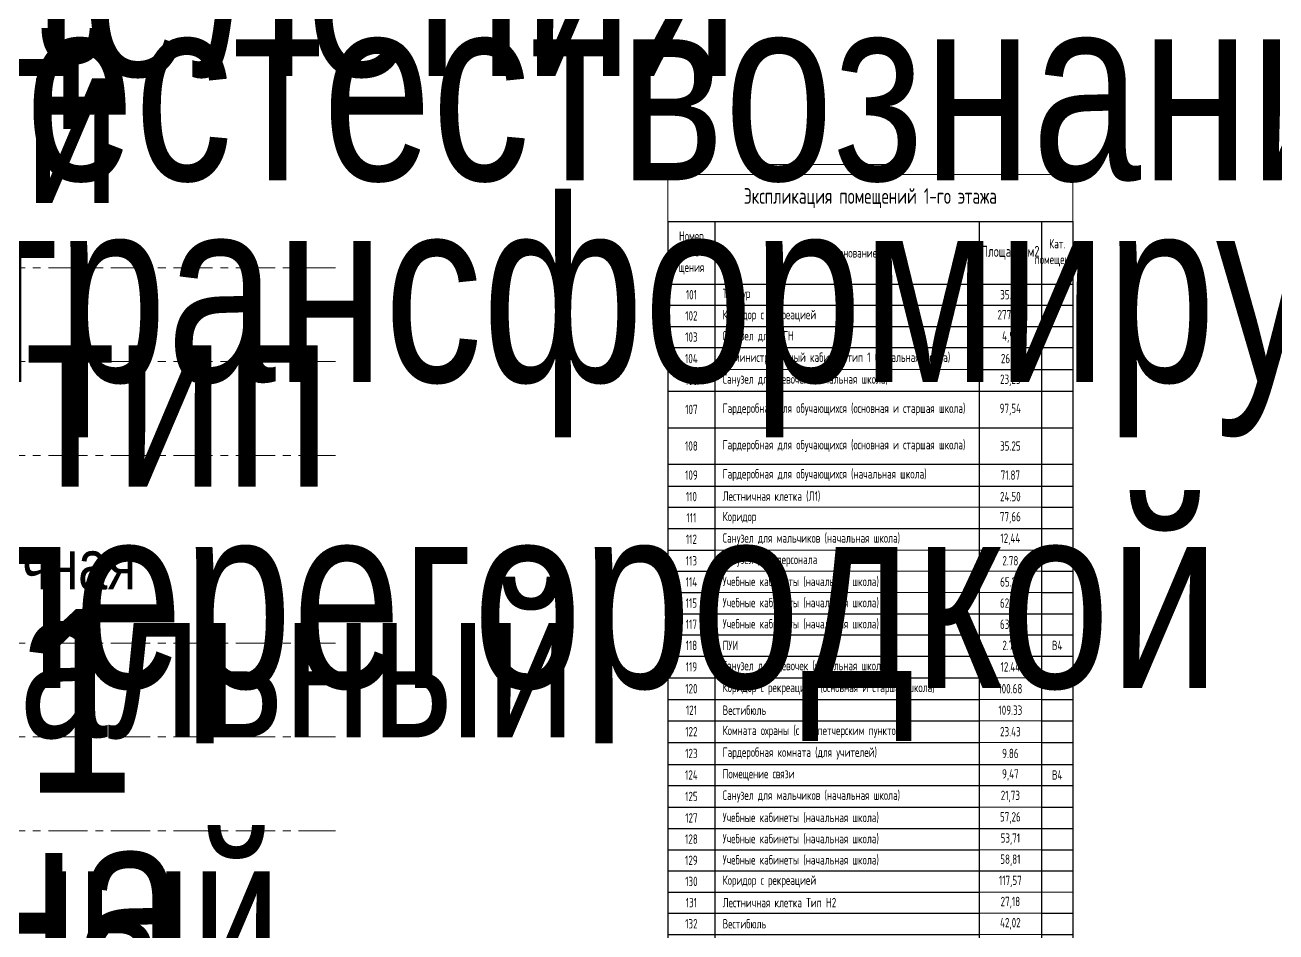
# Model space of a CAD drawing. Header units: millimetres. Extents: x -248073 to 8952771, y -150083 to 710860.
# Drawn here: x 60686 to 100711, y 54159 to 83156 of the extents above; entities that cross this region are included whole.
import ezdxf
from ezdxf.enums import TextEntityAlignment as Align

# ---------------------------------------------------------------- set-up
doc = ezdxf.new("R2018")
doc.units = ezdxf.units.MM
doc.linetypes.add('CENTER', pattern=[2, 1.25, -0.25, 0.25, -0.25])
doc.layers.get('Defpoints').update_dxf_attribs({"color": 8})
for name, color, linetype, lineweight in [('АР_Маркер экспликации', 239, 'Continuous', 13), ('АР_Номер помещения', 1, 'Continuous', 25), ('АР_Оси', 193, 'Continuous', 9), ('Элементы узлов', 7, 'Continuous', 9)]:
    doc.layers.add(name, color=color, linetype=linetype, lineweight=lineweight)
doc.layers.add('АР_Названия помещений', color=124, linetype='Continuous', lineweight=5, plot=False)
doc.layers.add('АР_Таблицы', color=250, linetype='Continuous')
doc.styles.add('ISOCPEUR', font='', dxfattribs={"width": 0.7})
doc.styles.get("Standard").update_dxf_attribs({"font": 'arial.ttf'})
doc.styles.add('Архитект', font='', dxfattribs={"width": 0.8, "oblique": 8})
doc.styles.get('ISOCPEUR').set_extended_font_data('ISOCPEUR')
doc.styles.get('Архитект').set_extended_font_data('ISOCPEUR')

# ---------------------------------------------------------------- blocks, each defined once
blk = doc.blocks.new('*T959')
at = {"layer": 'Defpoints', "color": 8, "linetype": 'ByBlock', "lineweight": 0, "transparency": 16777216}
for p, q in [((0, 0), (12955, 0)), ((0, 0), (0, -1500)), ((12955, 0), (12955, -1500))]:
    blk.add_line(p, q, dxfattribs=at)
at = {"layer": 'АР_Таблицы', "color": 8, "linetype": 'ByBlock', "lineweight": 30, "transparency": 16777216}
for p, q in [((0, -1500), (12955, -1500)), ((0, -1500), (0, -54502)), ((1500, -1500), (1500, -54502)), ((9955, -1500), (9955, -54502)), ((11955, -1500), (11955, -54502)), ((12955, -1500), (12955, -54502)), ((0, -3500), (12955, -3500)), ((0, -54502), (12955, -54502))]:
    blk.add_line(p, q, dxfattribs=at)
at = {"layer": 'АР_Таблицы', "color": 8, "linetype": 'ByBlock', "lineweight": -2, "transparency": 16777216}
for p, q in [((0, -4177), (12955, -4177)), ((0, -4854), (12955, -4854)), ((0, -5531), (12955, -5531)), ((0, -6228), (1500, -6228)), ((9955, -6228), (12955, -6228)), ((0, -6925), (12955, -6925)), ((0, -8092), (12955, -8092)), ((0, -9258), (12955, -9258)), ((0, -9955), (12955, -9955)), ((0, -10632), (1500, -10632)), ((11955, -10632), (12955, -10632)), ((0, -11309), (12955, -11309)), ((0, -12006), (1500, -12006)), ((11955, -12006), (12955, -12006)), ((0, -12683), (1500, -12683)), ((11955, -12683), (12955, -12683)), ((0, -13360), (1500, -13360)), ((11955, -13360), (12955, -13360)), ((0, -14037), (12955, -14037)), ((0, -14714), (12955, -14714)), ((0, -15391), (12955, -15391)), ((0, -16088), (9955, -16088)), ((11955, -16088), (12955, -16088)), ((0, -16785), (9955, -16785)), ((11955, -16785), (12955, -16785)), ((0, -17462), (9955, -17462)), ((11955, -17462), (12955, -17462)), ((0, -18158), (9955, -18158)), ((11955, -18158), (12955, -18158)), ((0, -18855), (12955, -18855)), ((0, -19532), (12955, -19532)), ((0, -20229), (9955, -20229)), ((11955, -20229), (12955, -20229)), ((0, -20906), (12955, -20906)), ((0, -21583), (9955, -21583)), ((11955, -21583), (12955, -21583)), ((0, -22260), (12955, -22260)), ((0, -22937), (9955, -22937)), ((0, -23614), (9955, -23614)), ((11955, -23614), (12955, -23614)), ((0, -24291), (9955, -24291)), ((11955, -24291), (12955, -24291)), ((0, -24968), (1500, -24968)), ((11955, -24968), (12955, -24968)), ((0, -26668), (1500, -26668)), ((11955, -26668), (12955, -26668)), ((0, -27345), (1500, -27345)), ((11955, -27345), (12955, -27345)), ((0, -28022), (1500, -28022)), ((11955, -28022), (12955, -28022)), ((0, -28718), (1500, -28718)), ((11955, -28718), (12955, -28718)), ((0, -29395), (1500, -29395)), ((11955, -29395), (12955, -29395)), ((0, -30092), (1500, -30092)), ((11955, -30092), (12955, -30092)), ((0, -30769), (1500, -30769)), ((11955, -30769), (12955, -30769)), ((0, -31446), (1500, -31446)), ((11955, -31446), (12955, -31446)), ((0, -32123), (1500, -32123)), ((11955, -32123), (12955, -32123)), ((0, -32820), (1500, -32820)), ((11955, -32820), (12955, -32820)), ((0, -33497), (1500, -33497)), ((11955, -33497), (12955, -33497)), ((0, -34174), (1500, -34174)), ((11955, -34174), (12955, -34174)), ((0, -34851), (1500, -34851)), ((11955, -34851), (12955, -34851)), ((0, -35528), (1500, -35528)), ((11955, -35528), (12955, -35528)), ((0, -36205), (1500, -36205)), ((11955, -36205), (12955, -36205)), ((0, -36882), (1500, -36882)), ((11955, -36882), (12955, -36882)), ((0, -37558), (1500, -37558)), ((11955, -37558), (12955, -37558)), ((0, -38235), (9955, -38235)), ((11955, -38235), (12955, -38235)), ((0, -38912), (1500, -38912)), ((11955, -38912), (12955, -38912)), ((0, -39589), (1500, -39589)), ((11955, -39589), (12955, -39589)), ((0, -40266), (1500, -40266)), ((11955, -40266), (12955, -40266)), ((0, -40943), (1500, -40943)), ((11955, -40943), (12955, -40943)), ((0, -41620), (1500, -41620)), ((11955, -41620), (12955, -41620)), ((0, -42297), (1500, -42297)), ((11955, -42297), (12955, -42297)), ((0, -42974), (1500, -42974)), ((11955, -42974), (12955, -42974)), ((0, -43651), (1500, -43651)), ((11955, -43651), (12955, -43651)), ((0, -44328), (1500, -44328)), ((11955, -44328), (12955, -44328)), ((0, -45005), (1500, -45005)), ((11955, -45005), (12955, -45005)), ((0, -45682), (1500, -45682)), ((11955, -45682), (12955, -45682)), ((0, -46358), (1500, -46358)), ((11955, -46358), (12955, -46358)), ((0, -47035), (1500, -47035)), ((11955, -47035), (12955, -47035)), ((0, -47712), (1500, -47712)), ((11955, -47712), (12955, -47712)), ((0, -48389), (1500, -48389)), ((11955, -48389), (12955, -48389)), ((0, -49066), (9955, -49066)), ((11955, -49066), (12955, -49066)), ((0, -49743), (1500, -49743)), ((11955, -49743), (12955, -49743)), ((0, -50420), (9955, -50420)), ((11955, -50420), (12955, -50420)), ((0, -51097), (9955, -51097)), ((11955, -51097), (12955, -51097)), ((0, -51774), (9955, -51774)), ((11955, -51774), (12955, -51774)), ((0, -52471), (1500, -52471)), ((11955, -52471), (12955, -52471)), ((0, -53148), (1500, -53148)), ((11955, -53148), (12955, -53148)), ((0, -53825), (1500, -53825)), ((11955, -53825), (12955, -53825))]:
    blk.add_line(p, q, dxfattribs=at)
at = {"layer": 'АР_Таблицы', "color": 8, "linetype": 'ByBlock', "lineweight": 9, "transparency": 16777216}
for p, q in [((1500, -6228), (9955, -6228)), ((1500, -10632), (11955, -10632)), ((1500, -12006), (11955, -12006)), ((1500, -12683), (11955, -12683)), ((1500, -13360), (11955, -13360)), ((9955, -16088), (11955, -16088)), ((9955, -16785), (11955, -16785)), ((9955, -17462), (11955, -17462)), ((9955, -18158), (11955, -18158)), ((9955, -20229), (11955, -20229)), ((9955, -21583), (11955, -21583)), ((9955, -22937), (12955, -22937)), ((9955, -23614), (11955, -23614)), ((9955, -24291), (11955, -24291)), ((1500, -24968), (11955, -24968)), ((1500, -26668), (11955, -26668)), ((1500, -27345), (11955, -27345)), ((1500, -28022), (11955, -28022)), ((1500, -28718), (11955, -28718)), ((1500, -29395), (11955, -29395)), ((1500, -30092), (11955, -30092)), ((1500, -30769), (11955, -30769)), ((1500, -31446), (11955, -31446)), ((1500, -32123), (11955, -32123)), ((1500, -32820), (11955, -32820)), ((1500, -33497), (11955, -33497)), ((1500, -34174), (11955, -34174)), ((1500, -34851), (11955, -34851)), ((1500, -35528), (11955, -35528)), ((1500, -36205), (11955, -36205)), ((1500, -36882), (11955, -36882)), ((1500, -37558), (11955, -37558)), ((9955, -38235), (11955, -38235)), ((1500, -38912), (11955, -38912)), ((1500, -39589), (11955, -39589)), ((1500, -40266), (11955, -40266)), ((1500, -40943), (11955, -40943)), ((1500, -41620), (11955, -41620)), ((1500, -42297), (11955, -42297)), ((1500, -42974), (11955, -42974)), ((1500, -43651), (11955, -43651)), ((1500, -44328), (11955, -44328)), ((1500, -45005), (11955, -45005)), ((1500, -45682), (11955, -45682)), ((1500, -46358), (11955, -46358)), ((1500, -47035), (11955, -47035)), ((1500, -47712), (11955, -47712)), ((1500, -48389), (11955, -48389)), ((9955, -49066), (11955, -49066)), ((1500, -49743), (11955, -49743)), ((9955, -50420), (11955, -50420)), ((9955, -51097), (11955, -51097)), ((9955, -51774), (11955, -51774)), ((1500, -52471), (11955, -52471)), ((1500, -53148), (11955, -53148)), ((1500, -53825), (11955, -53825))]:
    blk.add_line(p, q, dxfattribs=at)
at = {"layer": 'АР_Таблицы', "color": 8, "transparency": 16777216}
for s, insert, char_height, width, attachment_point, style in [('Экспликация помещений 1-го этажа', (6477, -750), 500, 12854.8, 5, 'ISOCPEUR'), ('Номер поме- щения', (750, -2500), 300, 1400, 5, 'ISOCPEUR'), ('Наименование', (5727, -2500), 300, 8354.8, 5, 'ISOCPEUR'), ('Площадь м2', (10955, -2500), 350, 1900, 5, 'ISOCPEUR'), ('Кат. помещения', (12455, -2500), 300, 900, 5, 'ISOCPEUR'), ('101', (750, -3838), 300, 1223.08, 5, 'ISOCPEUR'), ('Тамбур', (1750, -3838), 300, 7954.8, 4, 'ISOCPEUR'), ('35.02', (10955, -3838), 300, 1500, 5, 'ISOCPEUR'), ('102', (750, -4515), 300, 1223.08, 5, 'ISOCPEUR'), ('Коридор с рекреацией', (1750, -4515), 300, 7954.8, 4, 'ISOCPEUR'), ('277,54', (10955, -4515), 300, 1500, 5, 'ISOCPEUR'), ('103', (750, -5192), 300, 1223.08, 5, 'ISOCPEUR'), ('Санузел для МГН', (1750, -5192), 300, 7954.8, 4, 'ISOCPEUR'), ('4,90', (10955, -5192), 300, 1500, 5, 'ISOCPEUR'), ('104', (750, -5879), 300, 1223.08, 5, 'ISOCPEUR'), ('Административный кабинет тип 1 (начальная школа)', (1750, -5879), 300, 7954.8, 4, 'ISOCPEUR'), ('26.21', (10955, -5879), 300, 1500, 5, 'ISOCPEUR'), ('Санузел для девочек (начальная школа)', (1750, -6576), 300, 7954.8, 4, 'ISOCPEUR'), ('23,25', (10955, -6576), 300, 1500, 5, 'ISOCPEUR'), ('106', (750, -6576), 300, 1223.08, 5, 'ISOCPEUR'), ('107', (750, -7508), 300, 1223.08, 5, 'ISOCPEUR'), ('Гардеробная для обучающихся (основная и старшая школа)', (1750, -7508), 300, 7954.8, 4, 'ISOCPEUR'), ('97,54', (10955, -7508), 300, 1500, 5, 'ISOCPEUR'), ('108', (750, -8675), 300, 1223.08, 5, 'ISOCPEUR'), ('Гардеробная для обучающихся (основная и старшая школа)', (1750, -8675), 300, 7954.8, 4, 'ISOCPEUR'), ('35.25', (10955, -8675), 300, 1500, 5, 'ISOCPEUR'), ('109', (750, -9607), 300, 1223.08, 5, 'ISOCPEUR'), ('Гардеробная для обучающихся (начальная школа)', (1750, -9607), 300, 7954.8, 4, 'ISOCPEUR'), ('71.87', (10955, -9607), 300, 1500, 5, 'ISOCPEUR'), ('110', (750, -10294), 300, 1223.08, 5, 'ISOCPEUR'), ('Лестничная клетка (Л1)', (1750, -10294), 300, 7954.8, 4, 'ISOCPEUR'), ('24.50', (10955, -10294), 300, 1500, 5, 'ISOCPEUR'), ('Коридор', (1750, -10971), 300, 7954.8, 4, 'ISOCPEUR'), ('77,66', (10955, -10971), 300, 1500, 5, 'ISOCPEUR'), ('111', (750, -10971), 300, 1223.08, 5, 'ISOCPEUR'), ('112', (750, -11658), 300, 1223.08, 5, 'ISOCPEUR'), ('Санузел для мальчиков (начальная школа)', (1750, -11658), 300, 7954.8, 4, 'ISOCPEUR'), ('12,44', (10955, -11658), 300, 1500, 5, 'ISOCPEUR'), ('113', (750, -12345), 300, 1223.08, 5, 'ISOCPEUR'), ('Санузел для персонала', (1750, -12345), 300, 7954.8, 4, 'ISOCPEUR'), ('2.78', (10955, -12345), 300, 1500, 5, 'ISOCPEUR'), ('114', (750, -13022), 300, 1223.08, 5, 'ISOCPEUR'), ('Учебные кабинеты (начальная школа)', (1750, -13022), 300, 7954.8, 4, 'ISOCPEUR'), ('65.22', (10955, -13022), 300, 1500, 5, 'ISOCPEUR'), ('115', (750, -13698), 300, 1223.08, 5, 'ISOCPEUR'), ('Учебные кабинеты (начальная школа)', (1750, -13698), 300, 7954.8, 4, 'ISOCPEUR'), ('62.95', (10955, -13698), 300, 1500, 5, 'ISOCPEUR'), ('117', (750, -14375), 300, 1223.08, 5, 'ISOCPEUR'), ('Учебные кабинеты (начальная школа)', (1750, -14375), 300, 7954.8, 4, 'ISOCPEUR'), ('63.04', (10955, -14375), 300, 1500, 5, 'ISOCPEUR'), ('118', (750, -15052), 300, 1223.08, 5, 'ISOCPEUR'), ('ПУИ', (1750, -15052), 300, 7954.8, 4, 'ISOCPEUR'), ('2.78', (10955, -15052), 300, 1500, 5, 'ISOCPEUR'), ('{\\C8;В4}', (12455, -15052), 300, 900, 5, 'ISOCPEUR'), ('119', (750, -15739), 300, 1223.08, 5, 'ISOCPEUR'), ('Санузел для девочек (начальная школа)', (1750, -15739), 300, 7954.8, 4, 'ISOCPEUR'), ('12.44', (10955, -15739), 300, 1500, 5, 'ISOCPEUR'), ('120', (750, -16436), 300, 1223.08, 5, 'ISOCPEUR'), ('Коридор с рекреацией (основная и старшая школа)', (1750, -16436), 300, 7954.8, 4, 'ISOCPEUR'), ('100.68', (10955, -16436), 300, 1500, 5, 'ISOCPEUR'), ('121', (750, -17123), 300, 1223.08, 5, 'ISOCPEUR'), ('Вестибюль', (1750, -17123), 300, 7954.8, 4, 'ISOCPEUR'), ('109.33', (10955, -17123), 300, 1500, 5, 'ISOCPEUR'), ('Комната охраны (с диспетчерским пунктом)', (1750, -17810), 300, 7954.8, 4, 'ISOCPEUR'), ('122', (750, -17810), 300, 1223.08, 5, 'ISOCPEUR'), ('23.43', (10955, -17810), 300, 1500, 5, 'ISOCPEUR'), ('123', (750, -18507), 300, 1223.08, 5, 'ISOCPEUR'), ('Гардеробная комната (для учителей)', (1750, -18507), 300, 7954.8, 4, 'ISOCPEUR'), ('9.86', (10955, -18507), 300, 1500, 5, 'ISOCPEUR'), ('124', (750, -19194), 300, 1223.08, 5, 'ISOCPEUR'), ('Помещение связи', (1750, -19194), 300, 7954.8, 4, 'ISOCPEUR'), ('9,47', (10955, -19194), 300, 1500, 5, 'ISOCPEUR'), ('{\\Q0;\\W0.7;\\C8;В4}', (12455, -19194), 300, 900, 5, 'Архитект'), ('125', (750, -19881), 300, 1223.08, 5, 'ISOCPEUR'), ('Санузел для мальчиков (начальная школа)', (1750, -19881), 300, 7954.8, 4, 'ISOCPEUR'), ('21,73', (10955, -19881), 300, 1500, 5, 'ISOCPEUR'), ('Учебные кабинеты (начальная школа)', (1750, -20568), 300, 7954.8, 4, 'ISOCPEUR'), ('57,26', (10955, -20568), 300, 1500, 5, 'ISOCPEUR'), ('127', (750, -20568), 300, 1223.08, 5, 'ISOCPEUR'), ('128', (750, -21245), 300, 1223.08, 5, 'ISOCPEUR'), ('Учебные кабинеты (начальная школа)', (1750, -21245), 300, 7954.8, 4, 'ISOCPEUR'), ('53,71', (10955, -21245), 300, 1500, 5, 'ISOCPEUR'), ('129', (750, -21922), 300, 1223.08, 5, 'ISOCPEUR'), ('Учебные кабинеты (начальная школа)', (1750, -21922), 300, 7954.8, 4, 'ISOCPEUR'), ('58,81', (10955, -21922), 300, 1500, 5, 'ISOCPEUR'), ('Коридор с рекреацией', (1750, -22598), 300, 7954.8, 4, 'ISOCPEUR'), ('117,57', (10955, -22598), 300, 1500, 5, 'ISOCPEUR'), ('130', (750, -22598), 300, 1223.08, 5, 'ISOCPEUR'), ('131', (750, -23275), 300, 1223.08, 5, 'ISOCPEUR'), ('Лестничная клетка Тип Н2', (1750, -23275), 300, 7954.8, 4, 'ISOCPEUR'), ('27,18', (10955, -23275), 300, 1500, 5, 'ISOCPEUR'), ('132', (750, -23952), 300, 1223.08, 5, 'ISOCPEUR'), ('Вестибюль', (1750, -23952), 300, 7954.8, 4, 'ISOCPEUR'), ('42,02', (10955, -23952), 300, 1500, 5, 'ISOCPEUR'), ('133', (750, -24629), 300, 1223.08, 5, 'ISOCPEUR'), ('Электрощитовая', (1750, -24629), 300, 7954.8, 4, 'ISOCPEUR'), ('16,16', (10955, -24629), 300, 1500, 5, 'ISOCPEUR'), ('{\\C8;\\c2367469;В3}', (12455, -24629), 300, 900, 5, 'ISOCPEUR'), ('Место для приготовления дезинфицирующих растворов и хранения уборочного инвентаря, предназначенных для помещений медицинского назначения', (1750, -25818), 300, 7954.8, 4, 'ISOCPEUR'), ('134', (750, -25818), 300, 1223.08, 5, 'ISOCPEUR'), ('7,64', (10955, -25818), 300, 1500, 5, 'ISOCPEUR'), ('{\\C8;В3}', (12455, -25818), 300, 900, 5, 'ISOCPEUR'), ('Туалет медблока', (1750, -27006), 300, 7954.8, 4, 'ISOCPEUR'), ('134.1', (750, -27006), 300, 1223.08, 5, 'ISOCPEUR'), ('4,31', (10955, -27006), 300, 1500, 5, 'ISOCPEUR'), ('135', (750, -27683), 300, 1223.08, 5, 'ISOCPEUR'), ('Кабинет врача', (1750, -27683), 300, 7954.8, 4, 'ISOCPEUR'), ('27,00', (10955, -27683), 300, 1500, 5, 'ISOCPEUR'), ('136', (750, -28370), 300, 1223.08, 5, 'ISOCPEUR'), ('Процедурный (прививочный) кабинет', (1750, -28370), 300, 7954.8, 4, 'ISOCPEUR'), ('20,88', (10955, -28370), 300, 1500, 5, 'ISOCPEUR'), ('137', (750, -29057), 300, 1223.08, 5, 'ISOCPEUR'), ('Коридор', (1750, -29057), 300, 7954.8, 4, 'ISOCPEUR'), ('26,63', (10955, -29057), 300, 1500, 5, 'ISOCPEUR'), ('138', (750, -29744), 300, 1223.08, 5, 'ISOCPEUR'), ('Комната инструктора (с душем и санузлом)', (1750, -29744), 300, 7954.8, 4, 'ISOCPEUR'), ('19,16', (10955, -29744), 300, 1500, 5, 'ISOCPEUR'), ('139', (750, -30431), 300, 1223.08, 5, 'ISOCPEUR'), ('ПУИ', (1750, -30431), 300, 7954.8, 4, 'ISOCPEUR'), ('6,79', (10955, -30431), 300, 1500, 5, 'ISOCPEUR'), ('{\\C8;В4}', (12455, -30431), 300, 900, 5, 'ISOCPEUR'), ('140', (750, -31108), 300, 1223.08, 5, 'ISOCPEUR'), ('Санузел для персонала', (1750, -31108), 300, 7954.8, 4, 'ISOCPEUR'), ('3,27', (10955, -31108), 300, 1500, 5, 'ISOCPEUR'), ('Помещение связи', (1750, -31785), 300, 7954.8, 4, 'ISOCPEUR'), ('12,01', (10955, -31785), 300, 1500, 5, 'ISOCPEUR'), ('141', (750, -31785), 300, 1223.08, 5, 'ISOCPEUR'), ('{\\C8;\\c2367469;В3}', (12455, -31785), 300, 900, 5, 'ISOCPEUR'), ('142', (750, -32472), 300, 1223.08, 5, 'ISOCPEUR'), ('Помещение для персонала (с душем и санузлом)', (1750, -32472), 300, 7954.8, 4, 'ISOCPEUR'), ('17,86', (10955, -32472), 300, 1500, 5, 'ISOCPEUR'), ('143', (750, -33158), 300, 1223.08, 5, 'ISOCPEUR'), ('ПУИ', (1750, -33158), 300, 7954.8, 4, 'ISOCPEUR'), ('3,45', (10955, -33158), 300, 1500, 5, 'ISOCPEUR'), ('{\\C8;В4}', (12455, -33158), 300, 900, 5, 'ISOCPEUR'), ('144', (750, -33835), 300, 1223.08, 5, 'ISOCPEUR'), ('Помещение для временного хранения пищевых отходов', (1750, -33835), 300, 7954.8, 4, 'ISOCPEUR'), ('7,15', (10955, -33835), 300, 1500, 5, 'ISOCPEUR'), ('{\\C8;В4}', (12455, -33835), 300, 900, 5, 'ISOCPEUR'), ('145', (750, -34512), 300, 1223.08, 5, 'ISOCPEUR'), ('Кладовая и моечная оборотной тары', (1750, -34512), 300, 7954.8, 4, 'ISOCPEUR'), ('6,92', (10955, -34512), 300, 1500, 5, 'ISOCPEUR'), ('{\\C8;В4}', (12455, -34512), 300, 900, 5, 'ISOCPEUR'), ('146', (750, -35189), 300, 1223.08, 5, 'ISOCPEUR'), ('Загрузочный цех', (1750, -35189), 300, 7954.8, 4, 'ISOCPEUR'), ('7,45', (10955, -35189), 300, 1500, 5, 'ISOCPEUR'), ('{\\C8;В4}', (12455, -35189), 300, 900, 5, 'ISOCPEUR'), ('147', (750, -35866), 300, 1223.08, 5, 'ISOCPEUR'), ('Коридор ', (1750, -35866), 300, 7954.8, 4, 'ISOCPEUR'), ('28,29', (10955, -35866), 300, 1500, 5, 'ISOCPEUR'), ('147.1', (750, -36543), 300, 1223.08, 5, 'ISOCPEUR'), ('Помещение с холодильным оборудованием', (1750, -36543), 300, 7954.8, 4, 'ISOCPEUR'), ('26,44', (10955, -36543), 300, 1500, 5, 'ISOCPEUR'), ('{\\C8;В3}', (12455, -36543), 300, 900, 5, 'ISOCPEUR'), ('148', (750, -37220), 300, 1223.08, 5, 'ISOCPEUR'), ('Кладовая сухих продуктов', (1750, -37220), 300, 7954.8, 4, 'ISOCPEUR'), ('10,02', (10955, -37220), 300, 1500, 5, 'ISOCPEUR'), ('{\\C8;В4}', (12455, -37220), 300, 900, 5, 'ISOCPEUR'), ('149', (750, -37897), 300, 1223.08, 5, 'ISOCPEUR'), ('Доготовочный цех', (1750, -37897), 300, 7954.8, 4, 'ISOCPEUR'), ('15,16', (10955, -37897), 300, 1500, 5, 'ISOCPEUR'), ('{\\C8;В3}', (12455, -37897), 300, 900, 5, 'ISOCPEUR'), ('150', (750, -38574), 300, 1223.08, 5, 'ISOCPEUR'), ('Горячий цех', (1750, -38574), 300, 7954.8, 4, 'ISOCPEUR'), ('39,81', (10955, -38574), 300, 1500, 5, 'ISOCPEUR'), ('{\\C8;В3}', (12455, -38574), 300, 900, 5, 'ISOCPEUR'), ('151', (750, -39251), 300, 1223.08, 5, 'ISOCPEUR'), ('Моечная для кухонной посуды', (1750, -39251), 300, 7954.8, 4, 'ISOCPEUR'), ('11,04', (10955, -39251), 300, 1500, 5, 'ISOCPEUR'), ('{\\C8;Д}', (12455, -39251), 300, 900, 5, 'ISOCPEUR'), ('152', (750, -39928), 300, 1223.08, 5, 'ISOCPEUR'), ('Моечная для столовой посуды', (1750, -39928), 300, 7954.8, 4, 'ISOCPEUR'), ('28,19', (10955, -39928), 300, 1500, 5, 'ISOCPEUR'), ('{\\C8;Д}', (12455, -39928), 300, 900, 5, 'ISOCPEUR'), ('Предмоечная ', (1750, -40605), 300, 7954.8, 4, 'ISOCPEUR'), ('5,31', (10955, -40605), 300, 1500, 5, 'ISOCPEUR'), ('{\\C8;Д}', (12455, -40605), 300, 900, 5, 'ISOCPEUR'), ('152.1', (750, -40605), 300, 1223.08, 5, 'ISOCPEUR'), ('153', (750, -41282), 300, 1223.08, 5, 'ISOCPEUR'), ('Холодный цех', (1750, -41282), 300, 7954.8, 4, 'ISOCPEUR'), ('15,32', (10955, -41282), 300, 1500, 5, 'ISOCPEUR'), ('{\\C8;В3}', (12455, -41282), 300, 900, 5, 'ISOCPEUR'), ('154', (750, -41958), 300, 1223.08, 5, 'ISOCPEUR'), ('Обеденный зал', (1750, -41958), 300, 7954.8, 4, 'ISOCPEUR'), ('188,95', (10955, -41958), 300, 1500, 5, 'ISOCPEUR'), ('155', (750, -42635), 300, 1223.08, 5, 'ISOCPEUR'), ('Раздевальная', (1750, -42635), 300, 7954.8, 4, 'ISOCPEUR'), ('11,10', (10955, -42635), 300, 1500, 5, 'ISOCPEUR'), ('156', (750, -43312), 300, 1223.08, 5, 'ISOCPEUR'), ('Санузел', (1750, -43312), 300, 7954.8, 4, 'ISOCPEUR'), ('2,40', (10955, -43312), 300, 1500, 5, 'ISOCPEUR'), ('157', (750, -43989), 300, 1223.08, 5, 'ISOCPEUR'), ('Санузел', (1750, -43989), 300, 7954.8, 4, 'ISOCPEUR'), ('2,48', (10955, -43989), 300, 1500, 5, 'ISOCPEUR'), ('158', (750, -44666), 300, 1223.08, 5, 'ISOCPEUR'), ('Душевые', (1750, -44666), 300, 7954.8, 4, 'ISOCPEUR'), ('4,15', (10955, -44666), 300, 1500, 5, 'ISOCPEUR'), ('159', (750, -45343), 300, 1223.08, 5, 'ISOCPEUR'), ('Душевые', (1750, -45343), 300, 7954.8, 4, 'ISOCPEUR'), ('4,16', (10955, -45343), 300, 1500, 5, 'ISOCPEUR'), ('160', (750, -46020), 300, 1223.08, 5, 'ISOCPEUR'), ('Санузел для мальчиков', (1750, -46020), 300, 7954.8, 4, 'ISOCPEUR'), ('8,71', (10955, -46020), 300, 1500, 5, 'ISOCPEUR'), ('161', (750, -46697), 300, 1223.08, 5, 'ISOCPEUR'), ('Санузел для девочек', (1750, -46697), 300, 7954.8, 4, 'ISOCPEUR'), ('9,76', (10955, -46697), 300, 1500, 5, 'ISOCPEUR'), ('162', (750, -47374), 300, 1223.08, 5, 'ISOCPEUR'), ('Раздевальная', (1750, -47374), 300, 7954.8, 4, 'ISOCPEUR'), ('17,10', (10955, -47374), 300, 1500, 5, 'ISOCPEUR'), ('163', (750, -48051), 300, 1223.08, 5, 'ISOCPEUR'), ('Лестничная клетка (Л1)', (1750, -48051), 300, 7954.8, 4, 'ISOCPEUR'), ('21,00', (10955, -48051), 300, 1500, 5, 'ISOCPEUR'), ('164', (750, -48728), 300, 1223.08, 5, 'ISOCPEUR'), ('Техническое помещение', (1750, -48728), 300, 7954.8, 4, 'ISOCPEUR'), ('4.16', (10955, -48728), 300, 1500, 5, 'ISOCPEUR'), ('{\\C8;В4}', (12455, -48728), 300, 900, 5, 'ISOCPEUR'), ('Снарядная', (1750, -49405), 300, 7954.8, 4, 'ISOCPEUR'), ('21,27', (10955, -49405), 300, 1500, 5, 'ISOCPEUR'), ('165', (750, -49405), 300, 1223.08, 5, 'ISOCPEUR'), ('{\\C8;В3}', (12455, -49405), 300, 900, 5, 'ISOCPEUR'), ('166', (750, -50082), 300, 1223.08, 5, 'ISOCPEUR'), ('{\\C8;\\c0;ПУИ}', (1750, -50082), 300, 7954.8, 4, 'ISOCPEUR'), ('4.30', (10955, -50082), 300, 1500, 5, 'ISOCPEUR'), ('{\\C8;В4}', (12455, -50082), 300, 900, 5, 'ISOCPEUR'), ('167', (750, -50758), 300, 1223.08, 5, 'ISOCPEUR'), ('Универсальный спортивный зал', (1750, -50758), 300, 7954.8, 4, 'ISOCPEUR'), ('270.82', (10955, -50758), 300, 1500, 5, 'ISOCPEUR'), ('168', (750, -51435), 300, 1223.08, 5, 'ISOCPEUR'), ('Лестничная клетка (Л1)', (1750, -51435), 300, 7954.8, 4, 'ISOCPEUR'), ('25.50', (10955, -51435), 300, 1500, 5, 'ISOCPEUR'), ('169', (750, -52122), 300, 1223.08, 5, 'ISOCPEUR'), ('Коридор и рекреация (основная и старшая школа)', (1750, -52122), 300, 7954.8, 4, 'ISOCPEUR'), ('281.24', (10955, -52122), 300, 1500, 5, 'ISOCPEUR'), ('171', (750, -52809), 300, 1223.08, 5, 'ISOCPEUR'), ('Электрощитовая ', (1750, -52809), 300, 7954.8, 4, 'ISOCPEUR'), ('3.93', (10955, -52809), 300, 1500, 5, 'ISOCPEUR'), ('{\\C8;\\c2367469;В4}', (12455, -52809), 300, 900, 5, 'ISOCPEUR'), ('172', (750, -53486), 300, 1223.08, 5, 'ISOCPEUR'), ('Лестничная клетка (Л1)', (1750, -53486), 300, 7954.8, 4, 'ISOCPEUR'), ('21.00', (10955, -53486), 300, 1500, 5, 'ISOCPEUR')]:
    blk.add_mtext(s, dxfattribs=dict(at, insert=insert, char_height=char_height, width=width, attachment_point=attachment_point, style=style))
blk = doc.blocks.new('*U52')
at = {"layer": 'АР_Номер помещения', "color": 8}
blk.add_circle((-4436, -2633), 400, dxfattribs=at)
at = {"color": 8, "style": 'ISOCPEUR', "width": 0.7, "flags": 1}
blk.add_attdef('КАТЕГОРИЯ', (-499, -2092), '', height=250, dxfattribs=at)
at = {"layer": 'АР_Номер помещения', "color": 8, "style": 'ISOCPEUR', "width": 0.7}
blk.add_attdef('НОМЕР_ПОМЕЩЕНИЯ', text='', height=300, dxfattribs=at).set_placement((-4436, -2633), align=Align.MIDDLE_CENTER)
blk = doc.blocks.new('*U53')
at = {"layer": 'АР_Номер помещения', "color": 8}
blk.add_circle((507, -4782), 400, dxfattribs=at)
at = {"color": 8, "style": 'ISOCPEUR', "width": 0.7, "flags": 1}
blk.add_attdef('КАТЕГОРИЯ', (-499, -2092), '', height=250, dxfattribs=at)
at = {"layer": 'АР_Номер помещения', "color": 8, "style": 'ISOCPEUR', "width": 0.7}
blk.add_attdef('НОМЕР_ПОМЕЩЕНИЯ', text='', height=300, dxfattribs=at).set_placement((507, -4782), align=Align.MIDDLE_CENTER)
blk = doc.blocks.new('*U133')
at = {"color": 8, "style": 'ISOCPEUR', "width": 0.7, "flags": 1}
blk.add_attdef('КАТЕГОРИЯ', (-499, -2092), '', height=250, dxfattribs=at)
at = {"layer": 'АР_Номер помещения', "color": 8, "style": 'ISOCPEUR', "width": 0.7}
blk.add_attdef('НОМЕР_ПОМЕЩЕНИЯ', text='', height=300, dxfattribs=at).set_placement((-12706, 14289), align=Align.MIDDLE_CENTER)
blk = doc.blocks.new('*U169')
at = {"color": 8, "style": 'ISOCPEUR', "width": 0.7, "flags": 1}
blk.add_attdef('КАТЕГОРИЯ', (-499, -2092), '', height=250, dxfattribs=at)
at = {"layer": 'АР_Номер помещения', "color": 8, "style": 'ISOCPEUR', "width": 0.7}
blk.add_attdef('НОМЕР_ПОМЕЩЕНИЯ', text='', height=300, dxfattribs=at).set_placement((-14595, 10538), align=Align.MIDDLE_CENTER)
blk = doc.blocks.new('*U164')
at = {"color": 8, "style": 'ISOCPEUR', "width": 0.7, "flags": 1}
blk.add_attdef('КАТЕГОРИЯ', (-499, -2092), '', height=250, dxfattribs=at)
at = {"layer": 'АР_Номер помещения', "color": 8, "style": 'ISOCPEUR', "width": 0.7}
blk.add_attdef('НОМЕР_ПОМЕЩЕНИЯ', text='', height=300, dxfattribs=at).set_placement((-13607, 1792), align=Align.MIDDLE_CENTER)
blk = doc.blocks.new('*U161')
at = {"color": 8, "style": 'ISOCPEUR', "width": 0.7, "flags": 1}
blk.add_attdef('КАТЕГОРИЯ', (-499, -2092), '', height=250, dxfattribs=at)
at = {"layer": 'АР_Номер помещения', "color": 8, "style": 'ISOCPEUR', "width": 0.7}
blk.add_attdef('НОМЕР_ПОМЕЩЕНИЯ', text='', height=300, dxfattribs=at).set_placement((-12386, 1728), align=Align.MIDDLE_CENTER)
blk = doc.blocks.new('*U159')
at = {"color": 8, "style": 'ISOCPEUR', "width": 0.7, "flags": 1}
blk.add_attdef('КАТЕГОРИЯ', (-499, -2092), '', height=250, dxfattribs=at)
at = {"layer": 'АР_Номер помещения', "color": 8, "style": 'ISOCPEUR', "width": 0.7}
blk.add_attdef('НОМЕР_ПОМЕЩЕНИЯ', text='', height=300, dxfattribs=at).set_placement((-8016, 3627), align=Align.MIDDLE_CENTER)
blk = doc.blocks.new('*U149')
at = {"color": 8, "style": 'ISOCPEUR', "width": 0.7, "flags": 1}
blk.add_attdef('КАТЕГОРИЯ', (-499, -2092), '', height=250, dxfattribs=at)
at = {"layer": 'АР_Номер помещения', "color": 8, "style": 'ISOCPEUR', "width": 0.7}
blk.add_attdef('НОМЕР_ПОМЕЩЕНИЯ', text='', height=300, dxfattribs=at).set_placement((-14926, 6449), align=Align.MIDDLE_CENTER)

msp = doc.modelspace()

# ---------------------------------------------------------------- linework, layer by layer
at = {"layer": 'АР_Оси', "color": 8, "linetype": 'CENTER', "ltscale": 1000}
for p, q in [((-12563.76, 75395), (70614.65, 75395)), ((-12563.76, 72395), (70614.65, 72395)), ((-12563.76, 69395), (70614.65, 69395)), ((-12563.76, 69395), (70614.65, 69395)), ((-12563.76, 63395), (70614.65, 63395)), ((-12563.76, 60395), (70614.65, 60395)), ((-12563.76, 57395), (70614.65, 57395))]:
    msp.add_line(p, q, dxfattribs=at)
at = {"layer": 'Элементы узлов', "color": 8}
msp.add_line((88402.44, 78700.36), (83802.44, 78700.36), dxfattribs=at)

# ---------------------------------------------------------------- block references
msp.add_blockref('*T959', (81256.85, 78372.72))
at = {"layer": 'АР_Маркер экспликации', "color": 8}
ref = msp.add_blockref('*U133', (17729.21, 147378.7), dxfattribs=at)
lines = msp.add_mtext('\\W0.8000;Многофункциональное пространство с функцией актового зала (с эстрадой в уровне пола)', dxfattribs={"layer": 'АР_Названия помещений', "color": 8, "insert": (5569.94, 159637), "char_height": 6157.775, "width": 926.94, "attachment_point": 1})
ref.add_attrib('ИМЯ_ПОМЕЩЕНИЯ', '', (5569.94, 159637), dxfattribs={"flags": 104}).embed_mtext(lines)
ref = msp.add_blockref('*U169', (24235.06, 132104.89), dxfattribs=at)
lines = msp.add_mtext('\\W0.8000;Творческая мастерская с возможностью разделения трансформируемой перегородкой на два помещения', dxfattribs={"layer": 'АР_Названия помещений', "color": 8, "insert": (9749.83, 139530.31), "char_height": 5228.01389, "width": 926.94, "attachment_point": 1})
ref.add_attrib('ИМЯ_ПОМЕЩЕНИЯ', '', (9749.83, 139530.31), dxfattribs={"flags": 104}).embed_mtext(lines)
ref = msp.add_blockref('*U149', (73767.03, 128629.19), dxfattribs=at)
lines = msp.add_mtext('\\W0.8000;Кабинет иностранного языка с возможностью деления трансформируемой перегородкой на два помещения (начальная школа)', dxfattribs={"layer": 'АР_Названия помещений', "color": 8, "insert": (58850.88, 136317.2), "char_height": 5869.14, "width": 926.94, "attachment_point": 1})
ref.add_attrib('ИМЯ_ПОМЕЩЕНИЯ', '', (58850.88, 136317.2), dxfattribs={"flags": 104}).embed_mtext(lines)
ref = msp.add_blockref('*U164', (38708.03, 131886.72), dxfattribs=at)
lines = msp.add_mtext('\\W0.8000;Кабинет для индивидуальных занятий с малой группой', dxfattribs={"layer": 'АР_Названия помещений', "color": 8, "insert": (25378.03, 134737.49), "char_height": 5208.2124, "width": 926.94, "attachment_point": 1})
ref.add_attrib('ИМЯ_ПОМЕЩЕНИЯ', '', (25378.03, 134737.49), dxfattribs={"flags": 104}).embed_mtext(lines)
ref = msp.add_blockref('*U161', (56113.95, 131886.72), dxfattribs=at)
lines = msp.add_mtext('\\W0.8000;Кабинет для индивидуальных занятий с малой группой', dxfattribs={"layer": 'АР_Названия помещений', "color": 8, "insert": (43667.65, 134545.27), "char_height": 5187.9645, "width": 926.94, "attachment_point": 1})
ref.add_attrib('ИМЯ_ПОМЕЩЕНИЯ', '', (43667.65, 134545.27), dxfattribs={"flags": 104}).embed_mtext(lines)
ref = msp.add_blockref('*U159', (73054.65, 120375.59), dxfattribs=at)
lines = msp.add_mtext('\\W0.8000;Лабораторно-исследовательский комплекс для изучения естествознания тип 1', dxfattribs={"layer": 'АР_Названия помещений', "color": 8, "insert": (60691.2, 123227.32), "char_height": 5873.1177, "width": 926.94, "attachment_point": 1})
ref.add_attrib('ИМЯ_ПОМЕЩЕНИЯ', '', (60691.2, 123227.32), dxfattribs={"flags": 104}).embed_mtext(lines)
ref = msp.add_blockref('*U52', (45082.49, 68985.05), dxfattribs=at)
ref.add_attrib('НОМЕР_ПОМЕЩЕНИЯ', '167', dxfattribs={"layer": 'АР_Номер помещения', "color": 8, "height": 300, "style": 'ISOCPEUR', "width": 0.7}).set_placement((40646.79, 66352.13), align=Align.MIDDLE_CENTER)
lines = msp.add_mtext('\\W0.8000;Универсальный спортивный зал', dxfattribs={"layer": 'АР_Названия помещений', "color": 8, "insert": (40653.95, 65145.32), "char_height": 4767.1815, "width": 926.94, "attachment_point": 1})
ref.add_attrib('ИМЯ_ПОМЕЩЕНИЯ', '', (40653.95, 65145.32), dxfattribs={"flags": 104}).embed_mtext(lines)
ref = msp.add_blockref('*U53', (55042.83, 70048.21), dxfattribs=at)
ref.add_attrib('НОМЕР_ПОМЕЩЕНИЯ', '168', dxfattribs={"layer": 'АР_Номер помещения', "color": 8, "height": 300, "style": 'ISOCPEUR', "width": 0.7}).set_placement((55549.52, 65266.37), align=Align.MIDDLE_CENTER)
lines = msp.add_mtext('\\W0.8000;Лестничная клетка \\P(Л1)', dxfattribs={"layer": 'АР_Названия помещений', "color": 8, "insert": (55041.09, 66690.32), "char_height": 1576.7822, "width": 926.94, "attachment_point": 1})
ref.add_attrib('ИМЯ_ПОМЕЩЕНИЯ', '', (55041.09, 66690.32), dxfattribs={"flags": 104}).embed_mtext(lines)

doc.saveas('drawing.dxf')
